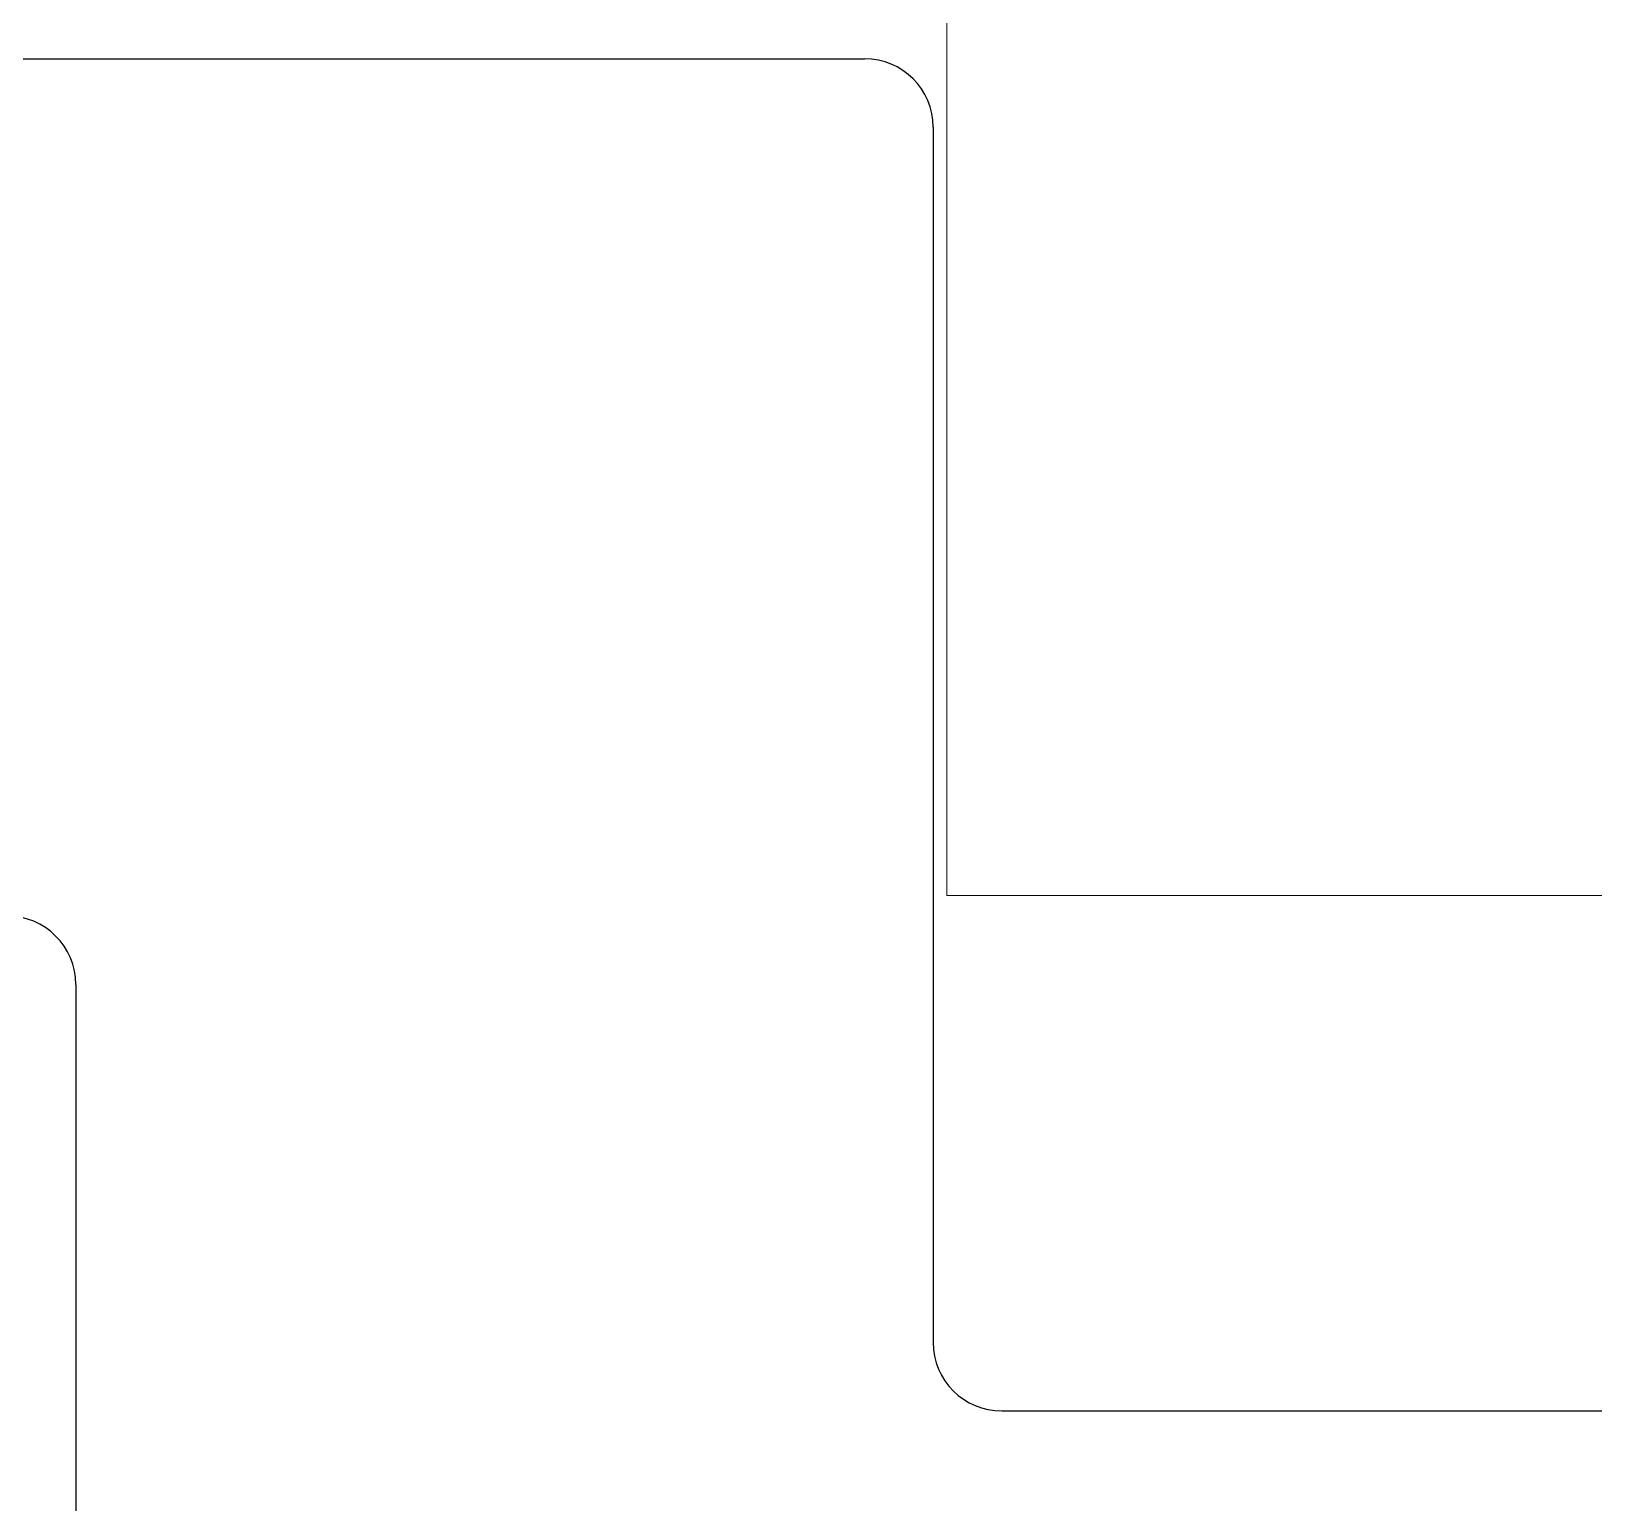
# Model space of a CAD drawing. Extents: x -82 to 113, y -82 to 93.
# Drawn here: x 6.5189 to 6.7467, y 71.0011 to 71.2157 of the extents above; entities that cross this region are included whole.
import ezdxf

# ---------------------------------------------------------------- set-up
doc = ezdxf.new("R2010")
doc.units = 0
doc.header["$MEASUREMENT"] = 0
doc.layers.get('0').update_dxf_attribs({"linetype": 'CONTINUOUS'})
doc.layers.add('Ballons', color=7, linetype='CONTINUOUS')
doc.layers.add('VENT', color=5, linetype='CONTINUOUS')

# ---------------------------------------------------------------- blocks, each defined once
blk = doc.blocks.new('25195 x')
at = {"color": 7, "linetype": 'Continuous', "lineweight": 15}
for q in [(-0.225, 0), (0.225, -0.188)]:
    blk.add_line((-0.225, -0.188), q, dxfattribs=at)
blk = doc.blocks.new('3203-1_Sash_Component')
for p, q in [((0.58719, 2.19998), (0.58719, 2.36998)), ((0.4, 2.18998), (0.57719, 2.18998)), ((0.39, 0.325), (0.39, 2.17998)), ((0.525, 2.06498), (1.207, 2.06498))]:
    blk.add_line(p, q)
for centre, start, end in [((0.57719, 2.19998), 270, 360), ((0.4, 2.17998), 90, 180), ((0.525, 2.05498), 90, 180)]:
    blk.add_arc(centre, 0.01, start, end)
blk = doc.blocks.new('3203_Sash_Assembly')
blk.add_blockref('3203-1_Sash_Component', (0, 0))

msp = doc.modelspace()

# ---------------------------------------------------------------- block references
at = {"layer": 'Ballons', "xscale": -1, "rotation": 270}
msp.add_blockref('25195 x', (6.84041, 71.31466), dxfattribs=at)
at = {"layer": 'VENT', "rotation": 270}
msp.add_blockref('3203_Sash_Assembly', (4.46044, 71.60166), dxfattribs=at)

doc.saveas('drawing.dxf')
